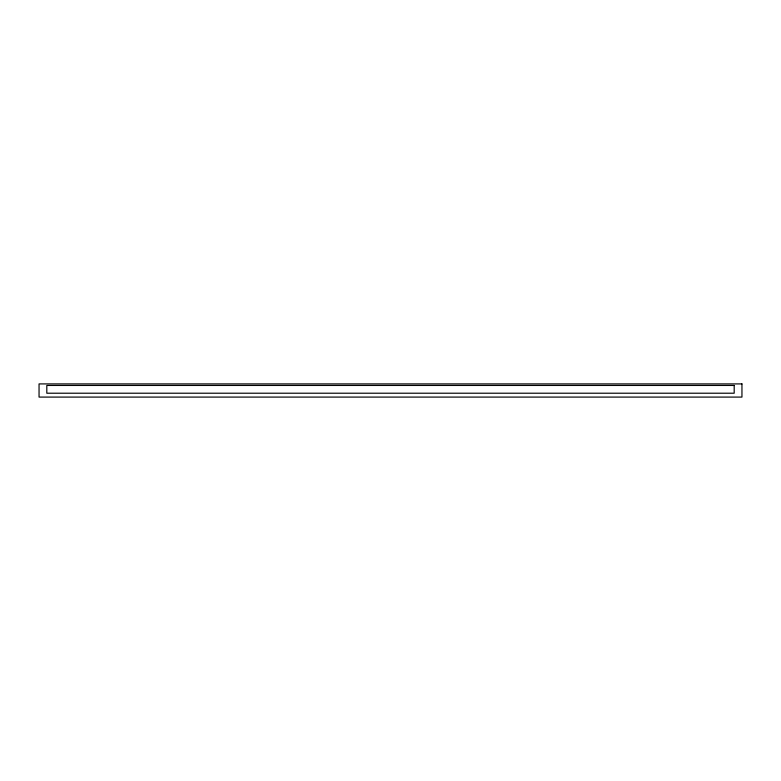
<?xml version="1.0" encoding="UTF-8"?>
<svg xmlns="http://www.w3.org/2000/svg" width="781" height="781" viewBox="0 0 781 781"><rect width="100%" height="100%" fill="white"/><g stroke="black" fill="none" stroke-linecap="round" stroke-linejoin="round"><path stroke-width="1.17" d="M741.95 383.91L39.05 383.91L39.05 397.09L741.95 397.09L741.95 383.91M734.189 385.453L46.811 385.453L46.811 393.214L734.189 393.214L734.189 385.453"/></g></svg>
